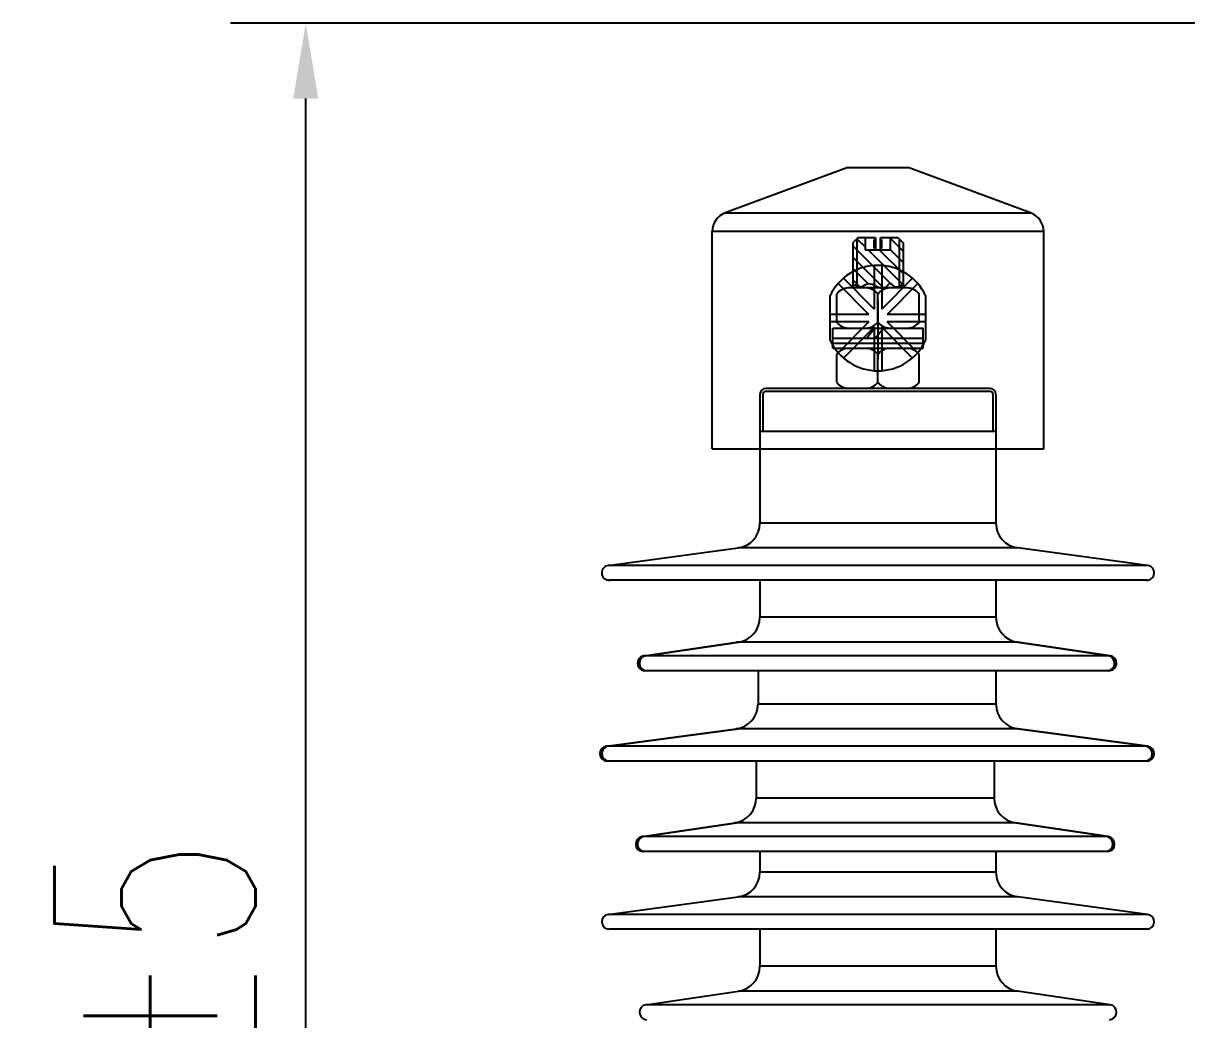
# Model space of a CAD drawing. Header units: millimetres. Extents: x 14764 to 276930, y -11609 to 135619.
# Drawn here: x 271232.4 to 271464.1, y 132814.1 to 133012.4 of the extents above; entities that cross this region are included whole.
import ezdxf

# ---------------------------------------------------------------- set-up
doc = ezdxf.new("R2010")
doc.units = ezdxf.units.MM
doc.header["$LTSCALE"] = 23.1
doc.header["$PDMODE"] = 3
doc.header["$PDSIZE"] = 1
doc.layers.get('0').update_dxf_attribs({"linetype": 'CONTINUOUS'})
doc.layers.get('Defpoints').update_dxf_attribs({"linetype": 'CONTINUOUS'})
doc.styles.add('DFT', font='simplex.shx', dxfattribs={"width": 0.67, "bigfont": 'dft.shx'})
doc.dimstyles.new('INTE$0', dxfattribs={"dimscale": 5, "dimtxt": 4, "dimasz": 3, "dimexe": 3, "dimexo": 0, "dimgap": 1, "dimtad": 1, "dimdec": 3, "dimdsep": 46, "dimtxsty": 'DFT', "dimcen": 0, "dimclrd": 3, "dimclre": 3, "dimclrt": 6, "dimadec": 0, "dimazin": 0, "dimtfac": 1, "dimtdec": 3, "dimtix": 1, "dimtmove": 1, "dimatfit": 0, "dimfxl": 0, "dimtolj": 1, "dimtzin": 0, "dimarcsym": 0})

# ---------------------------------------------------------------- blocks, each defined once
blk = doc.blocks.new('*D255')
at = {"color": 3, "lineweight": -2, "transparency": 16777216}
for p, q in [((271587.12, 133012.43), (271273.66, 133012.43)), ((271288.66, 132586.28), (271288.66, 132997.43)), ((271384.65, 132571.28), (271273.66, 132571.28))]:
    blk.add_line(p, q, dxfattribs=at)
at = {"color": 3, "transparency": 16777216}
for points in [[(271286.16, 132997.43), (271291.16, 132997.43), (271288.66, 133012.43)], [(271286.16, 132586.28), (271291.16, 132586.28), (271288.66, 132571.28)]]:
    blk.add_solid(points, dxfattribs=at)
at = {"layer": 'Defpoints', "color": 0, "transparency": 16777216}
for p in [(271288.66, 133012.43), (271587.12, 133012.43), (271384.65, 132571.28)]:
    blk.add_point(p, dxfattribs=at)
at = {"color": 6, "transparency": 16777216, "insert": (271258.66, 132791.86), "char_height": 40, "attachment_point": 5, "rotation": 90, "style": 'DFT'}
blk.add_mtext('\\A1;495%%P5', dxfattribs=at)

msp = doc.modelspace()

# ---------------------------------------------------------------- hatches: boundary and pattern name
at = {"linetype": 'ByBlock', "lineweight": 25, "ltscale": 0.5}
h = msp.add_hatch(dxfattribs=at)
h.set_pattern_fill('ANSI31', color=0, scale=0.5, style=0)
h.set_pattern_definition([(135, (207659.9343, 142078.8423), (1.122532015, 1.122532015), [])])
edge = h.paths.add_edge_path()
edge.add_line((271406.7786, 132969.5446), (271407.5786, 132968.7446))
edge.add_line((271407.5786, 132968.7446), (271407.5786, 132960.4646))
edge.add_spline(control_points=[(271407.5786, 132960.4646), (271407.3093, 132960.2828), (271407.0401, 132960.1011), (271406.7786, 132959.9875)], knot_values=[0, 0, 0, 0, 0.80577073, 0.80577073, 0.80577073, 0.80577073], degree=3, periodic=0)
edge.add_line((271406.7786, 132959.9875), (271406.7786, 132969.5446))
edge = h.paths.add_edge_path()
edge.add_line((271398.3786, 132969.5446), (271398.5786, 132969.7446))
edge.add_line((271398.5786, 132969.7446), (271400.0786, 132969.7446))
edge.add_line((271400.0786, 132969.7446), (271400.0786, 132967.2446))
edge.add_line((271400.0786, 132967.2446), (271405.0786, 132967.2446))
edge.add_line((271405.0786, 132967.2446), (271405.0786, 132969.7446))
edge.add_line((271405.0786, 132969.7446), (271406.5786, 132969.7446))
edge.add_line((271406.5786, 132969.7446), (271406.7786, 132969.5446))
edge.add_line((271406.7786, 132969.5446), (271406.7786, 132959.9875))
edge.add_spline(control_points=[(271406.7786, 132959.9875), (271406.478, 132959.857), (271405.8393, 132959.7676), (271404.9687, 132961.1498), (271404.3617, 132960.0155), (271403.9727, 132959.7614), (271403.9416, 132959.7435)], knot_values=[0.80577073, 0.80577073, 0.80577073, 0.80577073, 1.7319355, 2.84261248, 4.13342635, 4.24435995, 4.24435995, 4.24435995, 4.24435995], degree=3, periodic=0)
edge.add_line((271403.9416, 132959.7435), (271402.9315, 132959.7435))
edge.add_spline(control_points=[(271402.9315, 132959.7435), (271402.2002, 132960.0166), (271400.6635, 132961.2467), (271399.1581, 132959.5416), (271398.466, 132960.0842), (271398.3786, 132960.1472)], knot_values=[5.35345922, 5.35345922, 5.35345922, 5.35345922, 7.61653516, 9.67877515, 9.97904513, 9.97904513, 9.97904513, 9.97904513], degree=3, periodic=0)
edge.add_spline(control_points=[(271397.5786, 132960.0352), (271397.7353, 132960.1688), (271398.0027, 132960.3967), (271398.2678, 132960.227), (271398.3786, 132960.1472)], knot_values=[9.97904513, 9.97904513, 9.97904513, 9.97904513, 10.51765451, 10.89809679, 10.89809679, 10.89809679, 10.89809679], degree=3, periodic=0)
edge.add_line((271398.3786, 132960.1472), (271398.3786, 132969.5446))
edge = h.paths.add_edge_path()
edge.add_line((271397.5786, 132968.7446), (271398.3786, 132969.5446))
edge.add_line((271398.3786, 132969.5446), (271398.3786, 132960.1472))
edge.add_spline(control_points=[(271398.3786, 132960.1472), (271398.2678, 132960.227), (271398.0027, 132960.3967), (271397.7353, 132960.1688), (271397.5786, 132960.0352)], knot_values=[9.97904513, 9.97904513, 9.97904513, 9.97904513, 10.35948741, 10.89809679, 10.89809679, 10.89809679, 10.89809679], degree=3, periodic=0)
edge.add_line((271397.5786, 132960.0352), (271397.5786, 132968.7446))

# ---------------------------------------------------------------- linework, layer by layer
at = {"color": 0, "linetype": 'ByBlock', "lineweight": 25, "ltscale": 0.5}
for p, q in [((271396.5786, 132983.7446), (271372.1893, 132974.7115)), ((271396.5786, 132983.7446), (271408.5786, 132983.7446)), ((271432.9678, 132974.7115), (271408.5786, 132983.7446)), ((271372.1893, 132974.7115), (271432.9678, 132974.7115)), ((271369.5786, 132927.7446), (271369.5786, 132970.9605)), ((271435.5786, 132970.9605), (271369.5786, 132970.9605)), ((271398.5786, 132969.7446), (271397.5786, 132968.7446)), ((271402.0786, 132969.7446), (271398.5786, 132969.7446)), ((271400.0786, 132967.2446), (271400.0786, 132969.7446)), ((271402.0786, 132969.7446), (271402.0786, 132967.2446)), ((271403.0786, 132967.2446), (271403.0786, 132969.7446)), ((271406.5786, 132969.7446), (271403.0786, 132969.7446)), ((271405.0786, 132967.2446), (271405.0786, 132969.7446)), ((271406.5786, 132969.7446), (271407.5786, 132968.7446)), ((271435.5786, 132927.7446), (271435.5786, 132970.9605)), ((271397.5786, 132968.7446), (271397.5786, 132959.7435)), ((271398.3786, 132969.5446), (271398.3786, 132959.7435)), ((271401.7857, 132969.3774), (271401.7857, 132967.6117)), ((271403.3715, 132967.5729), (271403.3715, 132969.4162)), ((271406.7786, 132969.5446), (271406.7786, 132959.7435)), ((271407.5786, 132968.7446), (271407.5786, 132959.7435)), ((271405.0786, 132967.2446), (271400.0786, 132967.2446)), ((271401.8286, 132964.197), (271401.8286, 132955.5345)), ((271403.3286, 132964.197), (271403.3286, 132955.5345)), ((271400.7679, 132954.4738), (271394.6426, 132960.5991)), ((271401.8286, 132955.5345), (271395.7032, 132961.6598)), ((271409.4539, 132961.6598), (271403.3286, 132955.5345)), ((271410.5146, 132960.5991), (271404.3892, 132954.4738)), ((271394.3519, 132958.5311), (271394.3519, 132952.9565)), ((271408.5007, 132959.7435), (271396.6565, 132959.7435)), ((271402.5786, 132952.9565), (271402.5786, 132958.5311)), ((271410.8052, 132952.9565), (271410.8052, 132958.5311)), ((271402.5786, 132957.2589), (271402.5786, 132945.5648)), ((271400.7679, 132954.4738), (271393.0786, 132954.4738)), ((271412.0786, 132954.4738), (271404.3892, 132954.4738)), ((271400.7679, 132952.9738), (271393.0786, 132952.9738)), ((271393.5792, 132947.744), (271393.5792, 132951.744)), ((271393.5792, 132951.744), (271411.578, 132951.744)), ((271400.7679, 132952.9738), (271394.6426, 132946.8485)), ((271401.8286, 132951.9131), (271395.7032, 132945.7878)), ((271400.3099, 132949.744), (271401.9678, 132951.744)), ((271401.8286, 132951.9131), (271401.8286, 132943.2506)), ((271402.0354, 132949.744), (271403.6933, 132951.744)), ((271409.4539, 132945.7878), (271403.3286, 132951.9131)), ((271403.3286, 132951.9131), (271403.3286, 132943.2506)), ((271412.0786, 132952.9738), (271404.3892, 132952.9738)), ((271410.5146, 132946.8485), (271404.3892, 132952.9738)), ((271411.578, 132947.744), (271411.578, 132951.744)), ((271393.5792, 132949.744), (271411.578, 132949.744)), ((271393.5792, 132948.744), (271411.578, 132948.744)), ((271393.5792, 132947.744), (271411.578, 132947.744)), ((271394.3519, 132946.5316), (271394.3519, 132940.957)), ((271402.5786, 132940.957), (271402.5786, 132946.5316)), ((271410.8052, 132940.957), (271410.8052, 132946.5316)), ((271424.8786, 132939.7446), (271380.2786, 132939.7446)), ((271379.0786, 132938.5446), (271379.0786, 132931.1446)), ((271379.6786, 132938.5446), (271379.6786, 132931.1446)), ((271424.8786, 132939.1446), (271380.2786, 132939.1446)), ((271425.4786, 132938.5446), (271425.4786, 132931.1446)), ((271426.0786, 132938.5446), (271426.0786, 132931.1446)), ((271379.0786, 132931.1446), (271379.0786, 132927.7446)), ((271379.6786, 132931.1446), (271379.0786, 132931.1446)), ((271425.4786, 132931.1446), (271379.6786, 132931.1446)), ((271426.0786, 132931.1446), (271425.4786, 132931.1446)), ((271426.0786, 132931.1446), (271426.0786, 132927.7446)), ((271369.5786, 132927.7446), (271435.5786, 132927.7446)), ((271379.0786, 132927.7446), (271379.0786, 132912.9045)), ((271426.0786, 132927.7446), (271426.0786, 132912.9346)), ((271426.0787, 132912.9045), (271379.0786, 132912.9045)), ((271348.88, 132904.5247), (271374.7405, 132907.9786)), ((271430.4166, 132907.9786), (271374.7405, 132907.9786)), ((271456.2771, 132904.5247), (271430.4166, 132907.9786)), ((271456.2771, 132904.5247), (271348.88, 132904.5247)), ((271456.1571, 132901.5399), (271349.0001, 132901.5399)), ((271379.0786, 132901.5399), (271379.0786, 132894.1918)), ((271426.0786, 132901.5399), (271426.0786, 132894.1918)), ((271426.0786, 132894.1918), (271379.0786, 132894.1918)), ((271355.9919, 132886.5265), (271374.4396, 132889.2452)), ((271356.3599, 132886.5265), (271374.8076, 132889.2452)), ((271429.9816, 132889.2452), (271374.4396, 132889.2452)), ((271430.3496, 132889.2452), (271374.8076, 132889.2452)), ((271448.4293, 132886.5265), (271429.9816, 132889.2452)), ((271448.7973, 132886.5265), (271430.3496, 132889.2452)), ((271448.4293, 132886.5265), (271355.9919, 132886.5265)), ((271448.7973, 132886.5265), (271356.3599, 132886.5265)), ((271448.2891, 132883.5446), (271356.1321, 132883.5446)), ((271448.6571, 132883.5446), (271356.5001, 132883.5446)), ((271378.7106, 132883.5446), (271378.7106, 132876.9045)), ((271378.7106, 132883.5446), (271378.7106, 132876.9045)), ((271426.0786, 132883.5446), (271426.0786, 132876.9045)), ((271425.7106, 132876.9045), (271378.7106, 132876.9045)), ((271426.0786, 132876.9045), (271379.0786, 132876.9045)), ((271348.512, 132868.5247), (271374.3725, 132871.9786)), ((271348.88, 132868.5247), (271374.7405, 132871.9786)), ((271430.0487, 132871.9786), (271374.3725, 132871.9786)), ((271430.4166, 132871.9786), (271374.7405, 132871.9786)), ((271455.9092, 132868.5247), (271430.0487, 132871.9786)), ((271456.2771, 132868.5247), (271430.4166, 132871.9786)), ((271455.9092, 132868.5247), (271348.512, 132868.5247)), ((271456.2771, 132868.5247), (271348.88, 132868.5247)), ((271455.7891, 132865.5399), (271348.6321, 132865.5399)), ((271456.1571, 132865.5399), (271349.0001, 132865.5399)), ((271378.3426, 132865.5399), (271378.3426, 132858.1918)), ((271425.7106, 132865.5399), (271425.7106, 132858.1918)), ((271425.3426, 132858.1918), (271378.3426, 132858.1918)), ((271425.7106, 132858.1918), (271378.7106, 132858.1918)), ((271355.6239, 132850.5265), (271374.0716, 132853.2452)), ((271355.9919, 132850.5265), (271374.4396, 132853.2452)), ((271429.6136, 132853.2452), (271374.0716, 132853.2452)), ((271429.9816, 132853.2452), (271374.4396, 132853.2452)), ((271448.0613, 132850.5265), (271429.6136, 132853.2452)), ((271448.4293, 132850.5265), (271429.9816, 132853.2452)), ((271448.0613, 132850.5265), (271355.6239, 132850.5265)), ((271448.4293, 132850.5265), (271355.9919, 132850.5265)), ((271447.9211, 132847.5446), (271355.7641, 132847.5446)), ((271448.2891, 132847.5446), (271356.1321, 132847.5446)), ((271379.0786, 132847.5446), (271379.0786, 132843.4293)), ((271379.0786, 132847.5446), (271379.0786, 132843.4293)), ((271426.0786, 132847.5446), (271426.0786, 132843.4293)), ((271426.0786, 132847.5446), (271426.0786, 132843.4293)), ((271426.0786, 132843.4293), (271379.0786, 132843.4293)), ((271348.88, 132835.0495), (271374.7405, 132838.5035)), ((271430.4166, 132838.5035), (271374.7405, 132838.5035)), ((271456.2771, 132835.0495), (271430.4166, 132838.5035)), ((271456.2771, 132835.0495), (271348.88, 132835.0495)), ((271456.1571, 132832.0648), (271349.0001, 132832.0648)), ((271379.0786, 132832.0648), (271379.0786, 132824.7166)), ((271426.0786, 132832.0648), (271426.0786, 132824.7166)), ((271426.0786, 132824.7166), (271379.0786, 132824.7166)), ((271356.3599, 132817.0513), (271374.8076, 132819.7701)), ((271430.3496, 132819.7701), (271374.8076, 132819.7701)), ((271448.7973, 132817.0513), (271430.3496, 132819.7701)), ((271448.7973, 132817.0513), (271356.3599, 132817.0513))]:
    msp.add_line(p, q, dxfattribs=at)
for points in [[(271393.0786, 132949.2725), (271393.0786, 132958.2167)], [(271412.0786, 132958.2167), (271412.0786, 132949.2725)]]:
    msp.add_lwpolyline(points, dxfattribs=at)
for centre, radius, start, end in [((271373.5786, 132970.9605), 4, 110.323137, 180), ((271431.5786, 132970.9605), 4, 0, 69.676863), ((271402.5786, 132953.7446), 10.5, 25.208765, 154.791235), ((271396.8215, 132956.6333), 3.1146, 93.037743, 142.459651), ((271400.1089, 132956.6333), 3.1146, 37.540349, 86.962257), ((271405.0482, 132956.6333), 3.1146, 93.037743, 142.459651), ((271408.3356, 132956.6333), 3.1146, 37.540349, 86.962257), ((271396.8215, 132954.8543), 3.1146, 217.540349, 266.962257), ((271400.1089, 132954.8543), 3.1146, 273.037743, 322.459651), ((271405.0482, 132954.8543), 3.1146, 217.540349, 266.962257), ((271408.3356, 132954.8543), 3.1146, 273.037743, 322.459651), ((271402.5786, 132953.7446), 10.5, 205.208765, 334.791235), ((271396.8215, 132944.6338), 3.1146, 93.037743, 142.459651), ((271400.1089, 132944.6338), 3.1146, 37.540349, 86.962257), ((271405.0482, 132944.6338), 3.1146, 93.037743, 142.459651), ((271408.3356, 132944.6338), 3.1146, 37.540349, 86.962257), ((271380.2786, 132938.5446), 1.2, 90, 180), ((271396.8215, 132942.8548), 3.1146, 217.540349, 266.962257), ((271400.1089, 132942.8548), 3.1146, 273.037743, 322.459651), ((271405.0482, 132942.8548), 3.1146, 217.540349, 266.962257), ((271408.3356, 132942.8548), 3.1146, 273.037743, 322.459651), ((271424.8786, 132938.5446), 1.2, 0, 89.925398), ((271380.2786, 132938.5446), 0.6, 90, 180), ((271424.8786, 132938.5446), 0.6, 0, 89.925398), ((271374.0786, 132912.9346), 5, 277.60747, 0), ((271431.0786, 132912.9346), 5, 180, 262.39253), ((271349.0786, 132903.0379), 1.5, 97.60747, 272), ((271456.0786, 132903.0379), 1.5, 268, 82.39253), ((271374.0786, 132894.1918), 5, 278.383672, 0), ((271431.0786, 132894.1918), 5, 180, 261.616328), ((271356.2106, 132885.0425), 1.5, 98.383672, 267), ((271356.5786, 132885.0425), 1.5, 98.383672, 273), ((271448.2106, 132885.0425), 1.5, 273, 81.616328), ((271448.5786, 132885.0425), 1.5, 267, 81.616328), ((271373.7106, 132876.9346), 5, 277.60747, 0), ((271431.0786, 132876.9346), 5, 180, 262.39253), ((271348.7106, 132867.0379), 1.5, 97.60747, 267), ((271349.0786, 132867.0379), 1.5, 97.60747, 267), ((271455.7106, 132867.0379), 1.5, 273, 82.39253), ((271456.0786, 132867.0379), 1.5, 273, 82.39253), ((271373.3426, 132858.1918), 5, 278.383672, 0), ((271430.7106, 132858.1918), 5, 180, 261.616328), ((271355.8426, 132849.0425), 1.5, 98.383672, 267), ((271356.2106, 132849.0425), 1.5, 98.383672, 267), ((271447.8426, 132849.0425), 1.5, 273, 81.616328), ((271448.2106, 132849.0425), 1.5, 273, 81.616328), ((271374.0786, 132843.4595), 5, 277.60747, 0), ((271431.0786, 132843.4595), 5, 180, 262.39253), ((271349.0786, 132833.5627), 1.5, 97.60747, 267), ((271456.0786, 132833.5627), 1.5, 273, 82.39253), ((271374.0786, 132824.7166), 5, 278.383672, 0), ((271431.0786, 132824.7166), 5, 180, 261.616328), ((271356.5786, 132815.5674), 1.5, 98.383672, 267), ((271448.5786, 132815.5674), 1.5, 273, 81.616328)]:
    msp.add_arc(centre, radius, start, end, dxfattribs=at)
msp.add_open_spline([(271407.5786, 132960.4646), (271406.9999, 132960.074), (271406.05, 132959.433), (271404.9687, 132961.1498), (271403.5468, 132958.4932), (271401.0606, 132961.6964), (271399.0343, 132959.4014), (271398.09, 132960.4712), (271397.7353, 132960.1688), (271397.5786, 132960.0352)], degree=3, knots=[0, 0, 0, 0, 1.7319355, 2.84261248, 4.13342635, 7.61653516, 9.67877515, 10.35948741, 10.89809679, 10.89809679, 10.89809679, 10.89809679], dxfattribs=at)

# ---------------------------------------------------------------- dimensions: what is measured, and where the dimension line sits
dim = msp.add_linear_dim(base=(271288.6587, 133012.4329), p1=(271384.6532, 132571.2829), p2=(271587.1249, 133012.4329), angle=90, text='495%%P5', dimstyle='INTE$0', override={"dimtxt": 8, "dimgap": 2})
dim.commit()
dim.dimension.update_dxf_attribs({"geometry": '*D255', "text_midpoint": (271258.6587, 132791.8579)})

doc.saveas('drawing.dxf')
